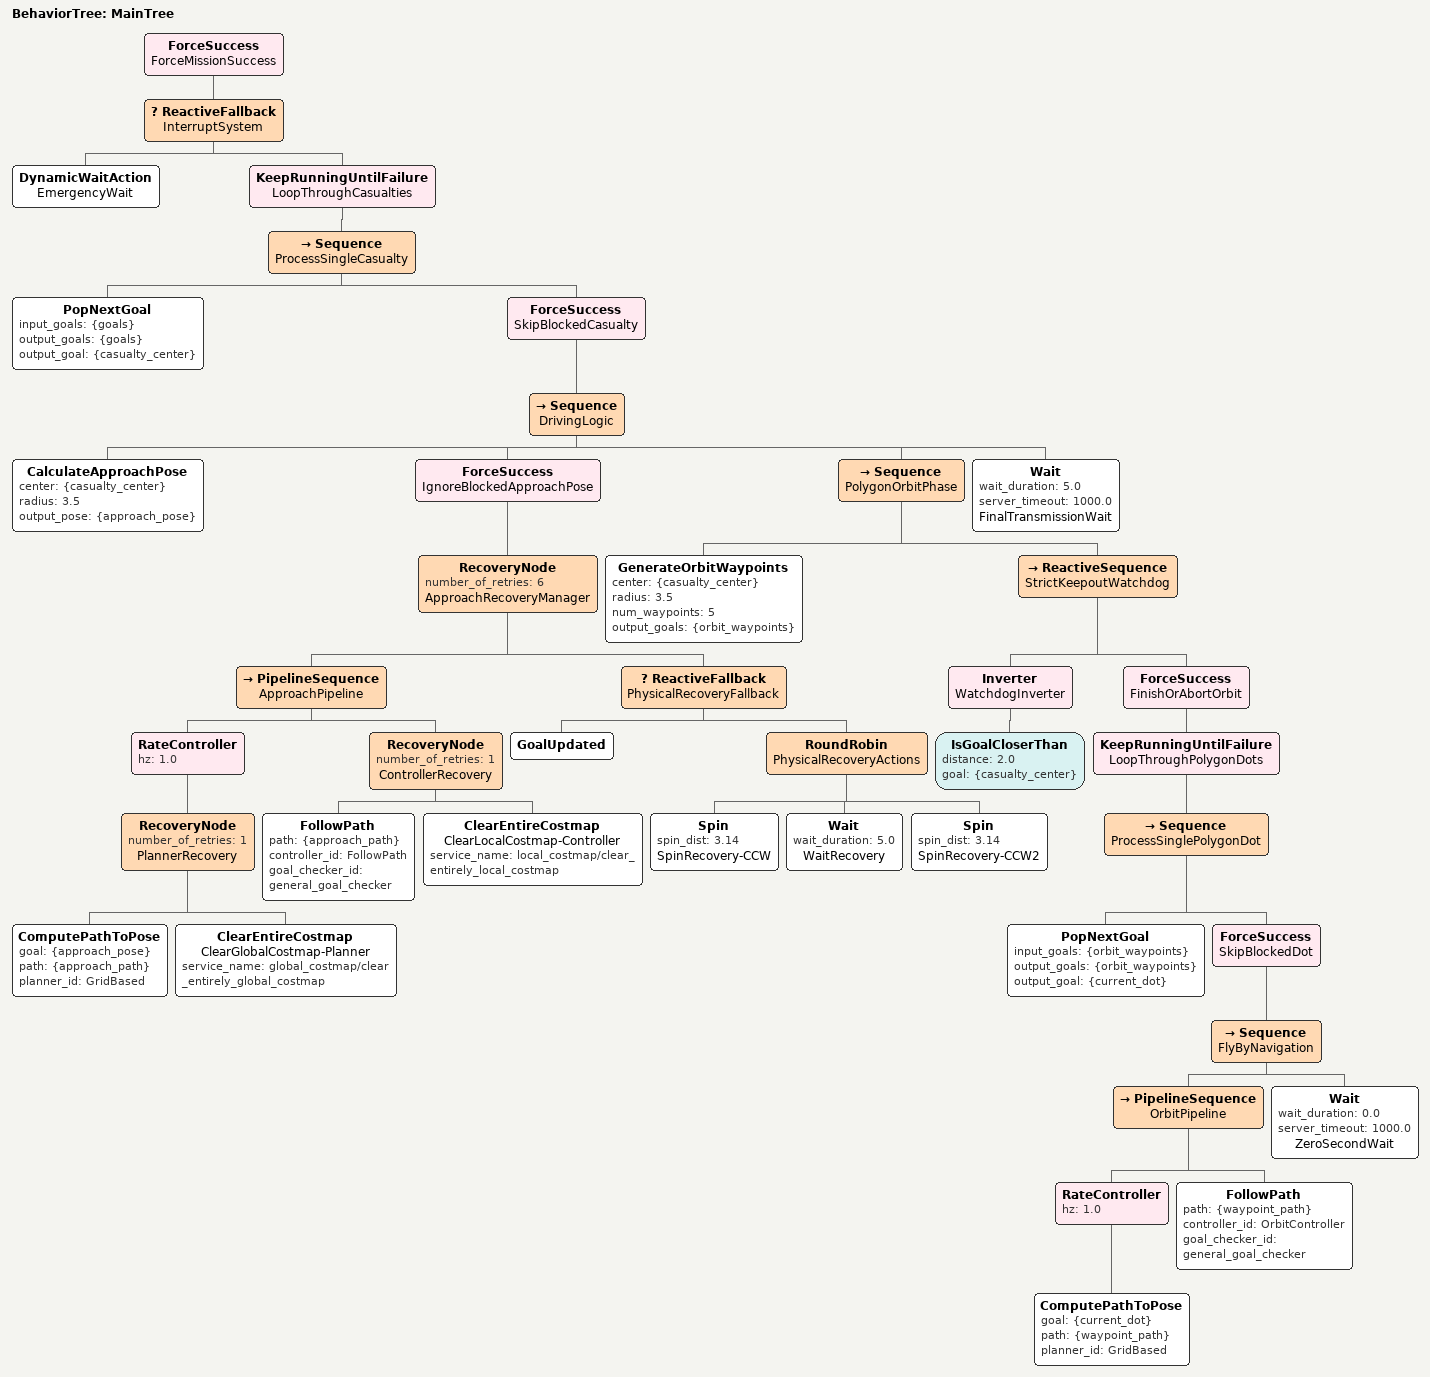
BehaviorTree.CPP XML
<?xml version="1.0"?>
<root main_tree_to_execute="MainTree">
  <BehaviorTree ID="MainTree">

    <ForceSuccess name="ForceMissionSuccess">
      <ReactiveFallback name="InterruptSystem">

        <!-- BRANCH 1: The Interrupt -->
        <!-- Listens to /wait_trigger. Returns RUNNING for the duration, then returns FAILURE to resume mission -->
        <DynamicWaitAction name="EmergencyWait"/>

        <!-- BRANCH 2: Your Actual Mission -->
        <KeepRunningUntilFailure name="LoopThroughCasualties">
          <Sequence name="ProcessSingleCasualty">

            <PopNextGoal input_goals="{goals}" output_goals="{goals}" output_goal="{casualty_center}"/>

            <ForceSuccess name="SkipBlockedCasualty">
              <Sequence name="DrivingLogic">

                <!-- MATH: Calculates a target exactly 3.5m away from the casualty center -->
                <CalculateApproachPose center="{casualty_center}" radius="3.5" output_pose="{approach_pose}"/>

                <!-- PHASE 1: THE APPROACH (Nav2 Default Robust Navigation)               -->
                <ForceSuccess name="IgnoreBlockedApproachPose">
                  <RecoveryNode number_of_retries="6" name="ApproachRecoveryManager">

                    <PipelineSequence name="ApproachPipeline">

                      <!-- PLANNER: Draws the global path (A*) at 1 Hz to save CPU -->
                      <RateController hz="1.0">
                        <RecoveryNode number_of_retries="1" name="PlannerRecovery">
                          <ComputePathToPose goal="{approach_pose}" path="{approach_path}" planner_id="GridBased"/>
                          <!-- If planning fails, clear the global windshield and try once more -->
                          <ClearEntireCostmap name="ClearGlobalCostmap-Planner" service_name="global_costmap/clear_entirely_global_costmap"/>
                        </RecoveryNode>
                      </RateController>

                      <!-- CONTROLLER: MPPI follows the path -->
                      <RecoveryNode number_of_retries="1" name="ControllerRecovery">
                        <FollowPath path="{approach_path}" controller_id="FollowPath" goal_checker_id="general_goal_checker"/>
                        <!-- If MPPI panics, clear the local windshield and try once more -->
                        <ClearEntireCostmap name="ClearLocalCostmap-Controller" service_name="local_costmap/clear_entirely_local_costmap"/>
                      </RecoveryNode>

                    </PipelineSequence>

                    <!-- ESCALATED RECOVERIES: If the Pipeline completely fails, do these physical moves -->
                    <ReactiveFallback name="PhysicalRecoveryFallback">
                      <!-- If a new goal is sent, stop recovering and go to it -->
                      <GoalUpdated/>

                      <!-- Cycle through these moves one by one each time we get stuck -->
                      <RoundRobin name="PhysicalRecoveryActions">
                        <!-- Redundant clearing commented out by Vortex: Planner & Controller already clear costmaps in their own pipelines! -->
                        <!-- Spin 180 degs counter-clockwise, then wait, then spin 180 degs counter-clockwise again -->
                        <Spin spin_dist="3.14" name="SpinRecovery-CCW"/>
                        <Wait wait_duration="5.0" name="WaitRecovery"/>
                        <Spin spin_dist="3.14" name="SpinRecovery-CCW2"/>
                        <!-- BackUp recovery commented out as requested by Vortex (no reversing!) -->
                      </RoundRobin>
                    </ReactiveFallback>

                  </RecoveryNode>
                </ForceSuccess>

                <!-- PHASE 2: THE 360-DEGREE POLYGON ORBIT                                -->
                <Sequence name="PolygonOrbitPhase">

                  <GenerateOrbitWaypoints center="{casualty_center}" radius="3.5" num_waypoints="5" output_goals="{orbit_waypoints}"/>

                  <ReactiveSequence name="StrictKeepoutWatchdog">
                    <Inverter name="WatchdogInverter">
                      <IsGoalCloserThan distance="2.0" goal="{casualty_center}"/>
                    </Inverter>

                    <ForceSuccess name="FinishOrAbortOrbit">
                      <KeepRunningUntilFailure name="LoopThroughPolygonDots">
                        <Sequence name="ProcessSinglePolygonDot">

                          <!-- POP DOT: Fails when the 8 dots are done, breaking the loop -->
                          <PopNextGoal input_goals="{orbit_waypoints}" output_goals="{orbit_waypoints}" output_goal="{current_dot}"/>

                          <ForceSuccess name="SkipBlockedDot">
                            <Sequence name="FlyByNavigation">

                              <PipelineSequence name="OrbitPipeline">
                                <RateController hz="1.0">
                                  <ComputePathToPose goal="{current_dot}" path="{waypoint_path}" planner_id="GridBased"/>
                                </RateController>
                                <!-- Drive to the dot using the general goal checker -->
                                <FollowPath path="{waypoint_path}" controller_id="OrbitController" goal_checker_id="general_goal_checker"/>
                              </PipelineSequence>

                              <Wait wait_duration="0.0" server_timeout="1000.0" name="ZeroSecondWait"/>

                            </Sequence>
                          </ForceSuccess>

                        </Sequence>
                      </KeepRunningUntilFailure>
                    </ForceSuccess>

                  </ReactiveSequence>
                </Sequence>

                <!-- PHASE 3: DATA TRANSMISSION                                           -->
                <!-- Orbit complete! Wait here for 5 seconds to process camera feeds / transmit data -->
                <Wait wait_duration="5.0" server_timeout="1000.0" name="FinalTransmissionWait"/>

              </Sequence>
            </ForceSuccess>

          </Sequence>
        </KeepRunningUntilFailure>

      </ReactiveFallback>
    </ForceSuccess>

  </BehaviorTree>
</root>
